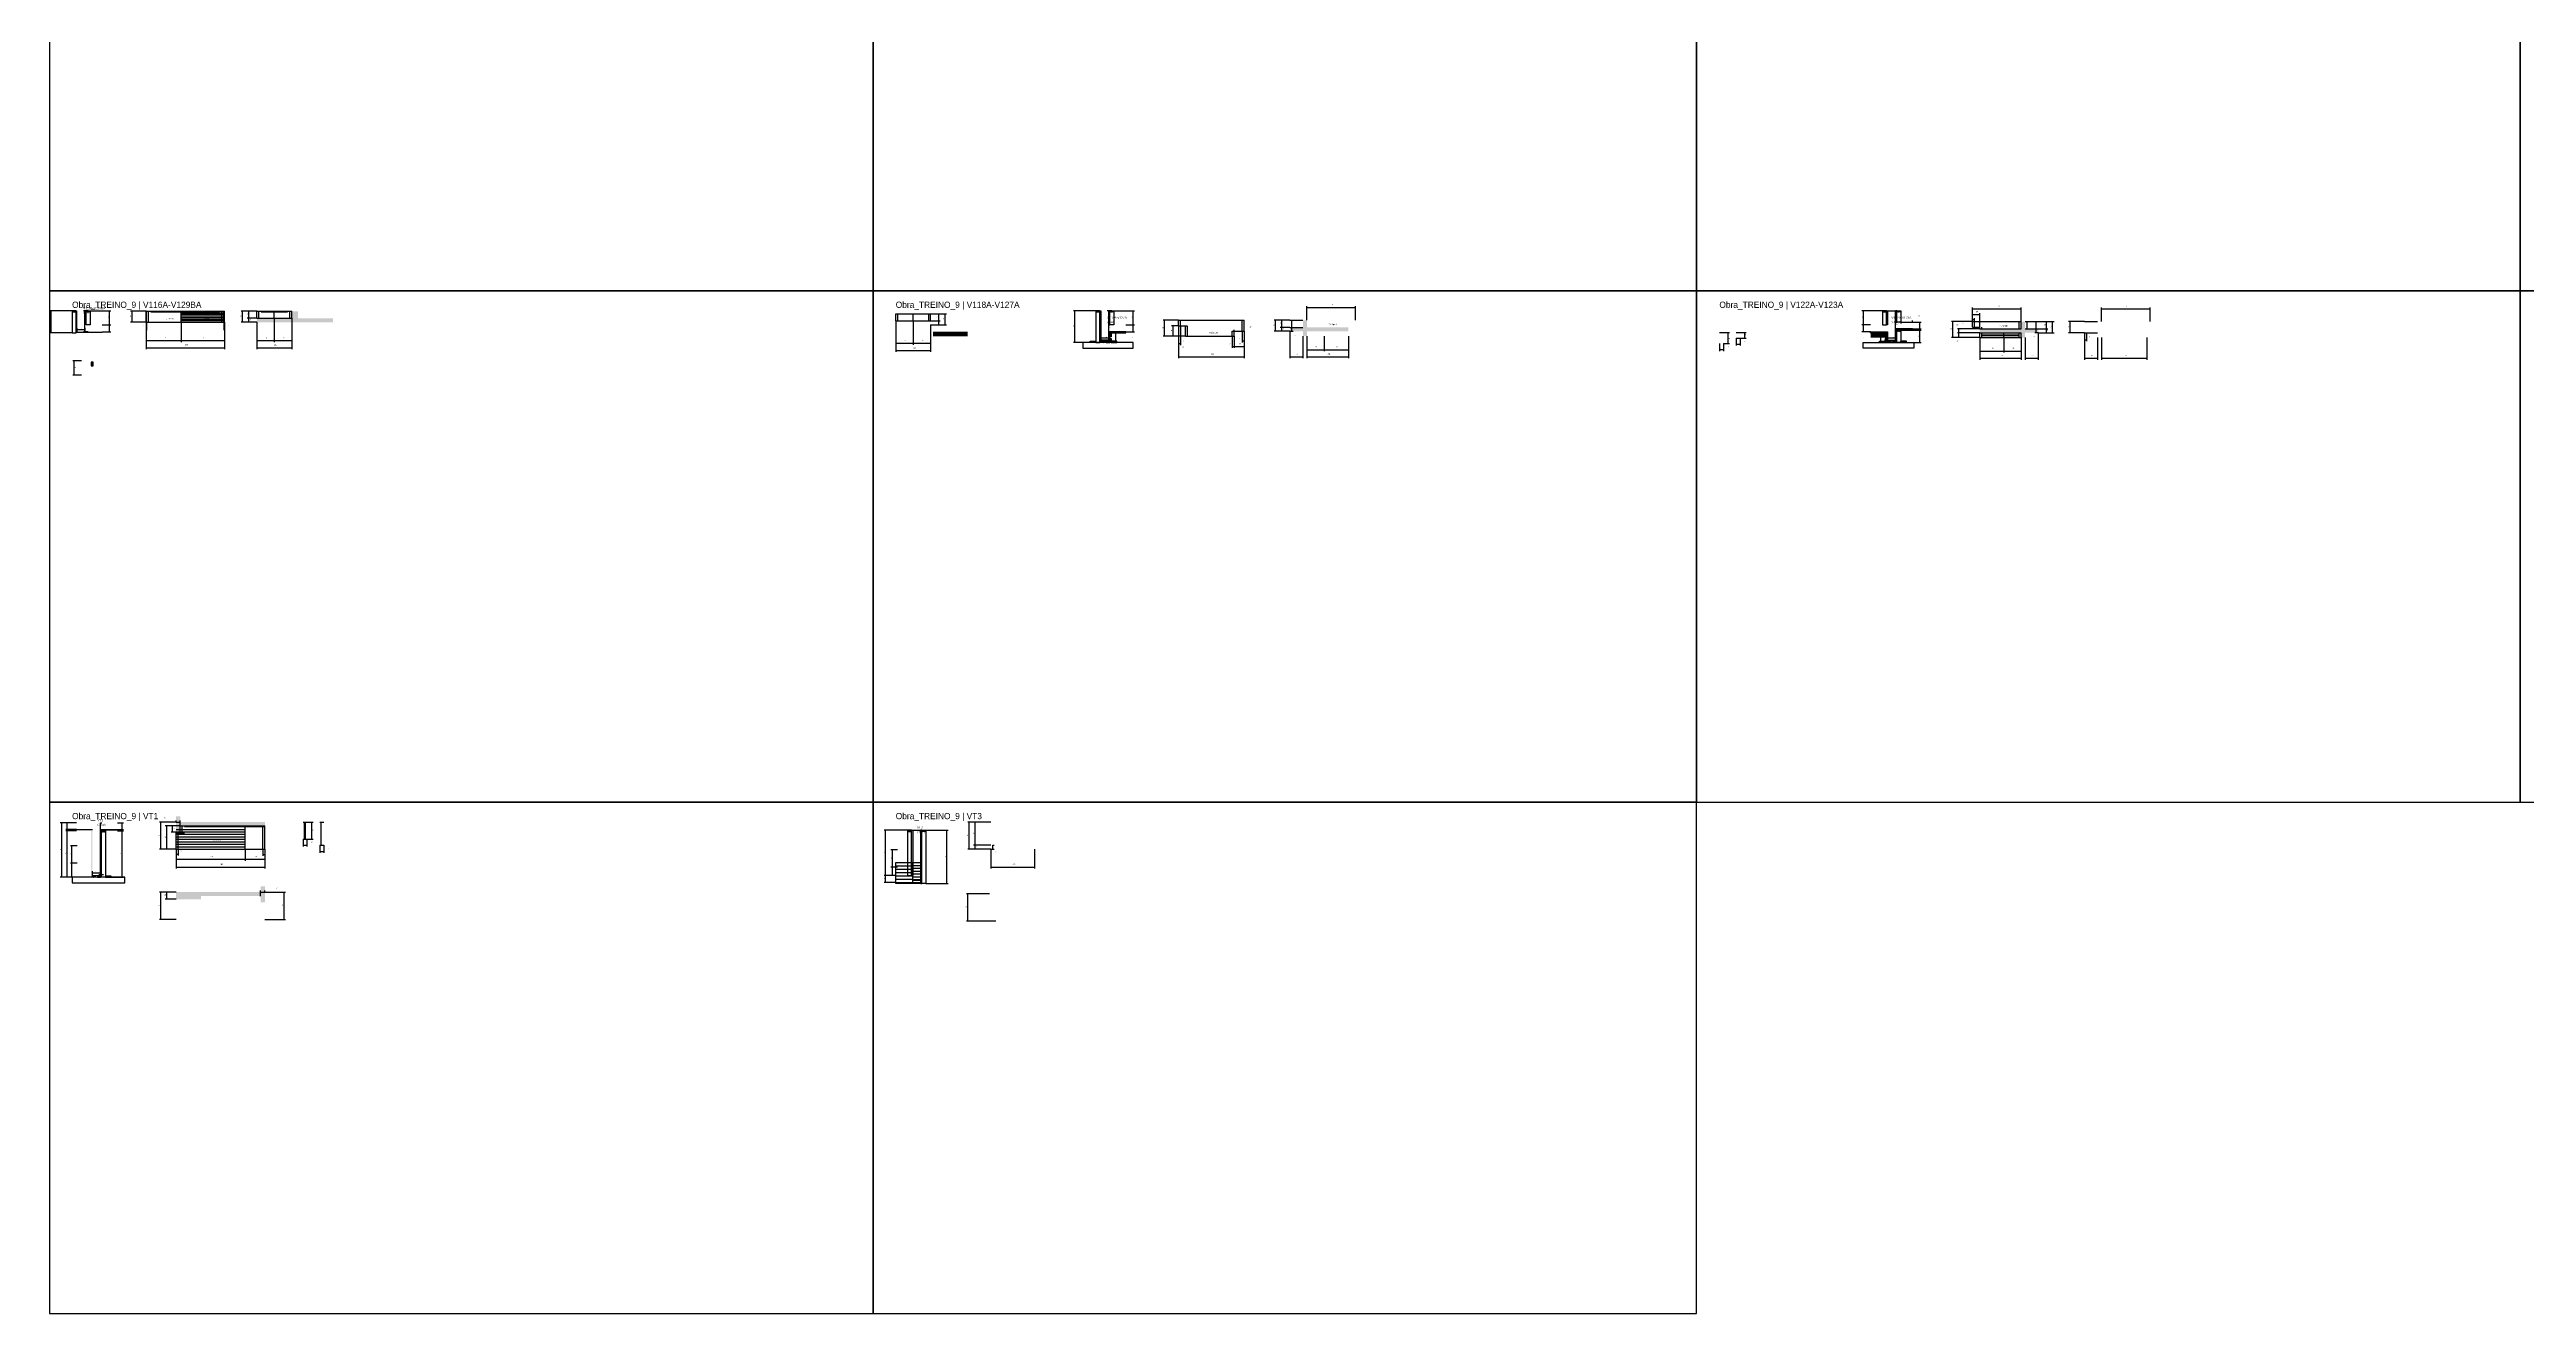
# Model space of a CAD drawing. Header units: metres. Extents: x -41 to 34800, y -36000 to 1848.
# Drawn here: x 17401 to 26122, y -36000 to -31551 of the extents above; entities that cross this region are included whole.
import ezdxf

# ---------------------------------------------------------------- set-up
doc = ezdxf.new("R2010")
doc.units = ezdxf.units.M
for name, color, linetype in [('CELL_BORDER', 8, 'Continuous'), ('COTA', 4, 'Continuous'), ('Cota Seção (2x)', 4, 'Continuous'), ('Hachura', 253, 'Continuous'), ('LABEL_ID', 3, 'Continuous'), ('Madeira', 126, 'Continuous'), ('NOMENCLATURA', 7, 'Continuous'), ('Painéis', 200, 'Continuous'), ('SARR_2.2x7', 40, 'Continuous'), ('SARR_EDITAR', 141, 'Continuous'), ('Texto Seção', 7, 'Continuous')]:
    doc.layers.add(name, color=color, linetype=linetype)

msp = doc.modelspace()

# ---------------------------------------------------------------- hatches: boundary and pattern name
at = {"layer": 'COTA'}
h = msp.add_hatch(dxfattribs=at)
h.set_pattern_fill('AR-CONC', scale=0.03)
h.paths.add_polyline_path([(18275.6, -32471.7), (18253.6, -32471.7), (18253.6, -32496.7), (18130.6, -32496.7), (18130.6, -32510.7), (18398.6, -32510.7), (18398.6, -32496.7), (18275.6, -32496.7)])
h = msp.add_hatch(dxfattribs=at)
h.set_pattern_fill('AR-CONC', scale=0.03)
h.paths.add_polyline_path([(21827.7, -32528.6), (21827.7, -32503.6), (21813.7, -32503.6), (21813.7, -32528.6), (21767.7, -32528.6), (21767.7, -32542.6), (21813.7, -32542.6), (21813.7, -32559.6), (21827.7, -32559.6), (21827.7, -32542.6), (21973.7, -32542.6), (21973.7, -32528.6)])
h = msp.add_hatch(dxfattribs=at)
h.set_pattern_fill('AR-CONC', scale=0.03)
h.paths.add_polyline_path([(24196.6, -32533.5), (24196.6, -32547.5), (24342.6, -32547.5), (24342.6, -32564.5), (24356.6, -32564.5), (24356.6, -32547.5), (24402.6, -32547.5), (24402.6, -32533.5), (24356.6, -32533.5), (24356.6, -32508.5), (24342.6, -32508.5), (24342.6, -32533.5)])
h = msp.add_hatch(dxfattribs=at)
h.set_pattern_fill('AR-CONC', scale=0.03)
h.paths.add_polyline_path([(17861, -34284), (18159, -34284), (18159, -34270), (17861, -34270), (17861, -34250), (17846, -34250), (17846, -34306), (17861, -34306)])
h = msp.add_hatch(dxfattribs=at)
h.set_pattern_fill('AR-CONC', scale=0.03)
h.paths.add_polyline_path([(17934, -34541.6), (17934, -34530.6), (18144, -34530.6), (18144, -34552.6), (18159, -34552.6), (18159, -34496.6), (18144, -34496.6), (18144, -34516.6), (17846, -34516.6), (17846, -34541.6)])
at = {"layer": 'Hachura'}
h = msp.add_hatch(dxfattribs=at)
h.set_pattern_fill('ANSI31', scale=0.5)
h.paths.add_polyline_path([(17494, -32474.4), (17494, -32470), (17494, -32470), (17480, -32470), (17480, -32470), (17480, -32474.4), (17480, -32474.4), (17494, -32474.4)])
h = msp.add_hatch(color=8, dxfattribs=at)
h.dxf.hatch_style = 1
h.paths.add_polyline_path([(17498, -32470), (17494, -32470), (17494, -32470), (17494, -32548), (17494, -32548), (17498, -32548), (17498, -32548), (17498, -32470)])
h = msp.add_hatch(color=8, dxfattribs=at)
h.dxf.hatch_style = 1
h.paths.add_polyline_path([(17530, -32470), (17526, -32470), (17526, -32520), (17530, -32520)])
h = msp.add_hatch(dxfattribs=at)
h.set_pattern_fill('ANSI31', scale=0.5)
h.paths.add_polyline_path([(17530, -32474.4), (17530, -32470), (17530, -32470), (17544, -32470), (17544, -32470), (17544, -32474.4), (17544, -32474.4), (17530, -32474.4)])
h = msp.add_hatch(dxfattribs=at)
h.set_pattern_fill('ANSI31', scale=0.5)
h.paths.add_polyline_path([(21098.4, -32474.4), (21098.4, -32470), (21098.4, -32470), (21084.4, -32470), (21084.4, -32470), (21084.4, -32474.4), (21084.4, -32474.4), (21098.4, -32474.4)])
h = msp.add_hatch(color=8, dxfattribs=at)
h.dxf.hatch_style = 1
h.paths.add_polyline_path([(21102.4, -32470), (21098.4, -32470), (21098.4, -32470), (21098.4, -32582), (21098.4, -32582), (21102.4, -32582), (21102.4, -32582), (21102.4, -32470)])
h = msp.add_hatch(color=8, dxfattribs=at)
h.dxf.hatch_style = 1
h.paths.add_polyline_path([(21134.4, -32470), (21130.4, -32470), (21130.4, -32520), (21134.4, -32520)])
h = msp.add_hatch(dxfattribs=at)
h.set_pattern_fill('ANSI31', scale=0.5)
h.paths.add_polyline_path([(21134.4, -32474.4), (21134.4, -32470), (21134.4, -32470), (21148.4, -32470), (21148.4, -32470), (21148.4, -32474.4), (21148.4, -32474.4), (21134.4, -32474.4)])
h = msp.add_hatch(dxfattribs=at)
h.set_pattern_fill('ANSI31', scale=0.5)
h.paths.add_polyline_path([(23868.4, -32474.4), (23868.4, -32470), (23868.4, -32470), (23854.4, -32470), (23854.4, -32470), (23854.4, -32474.4), (23854.4, -32474.4), (23868.4, -32474.4)])
h = msp.add_hatch(color=8, dxfattribs=at)
h.dxf.hatch_style = 1
h.paths.add_polyline_path([(23868.4, -32470), (23872.4, -32470), (23872.4, -32520), (23868.4, -32520)])
h = msp.add_hatch(color=8, dxfattribs=at)
h.dxf.hatch_style = 1
h.paths.add_polyline_path([(23904.4, -32470), (23900.4, -32470), (23900.4, -32470), (23900.4, -32510), (23900.4, -32510), (23904.4, -32510), (23904.4, -32510), (23904.4, -32470)])
h = msp.add_hatch(dxfattribs=at)
h.set_pattern_fill('ANSI31', scale=0.5)
h.paths.add_polyline_path([(23904.4, -32474.4), (23904.4, -32470), (23904.4, -32470), (23918.4, -32470), (23918.4, -32470), (23918.4, -32474.4), (23918.4, -32474.4), (23904.4, -32474.4)])
h = msp.add_hatch(color=8, dxfattribs=at)
h.dxf.hatch_style = 1
h.paths.add_polyline_path([(17526, -32548), (17526, -32544), (17526, -32544), (17498, -32544), (17498, -32544), (17498, -32548), (17498, -32548), (17526, -32548)])
h = msp.add_hatch(color=8, dxfattribs=at)
h.dxf.hatch_style = 1
h.paths.add_polyline_path([(17586, -32548), (17586, -32544), (17586, -32544), (17526, -32544), (17526, -32544), (17526, -32548), (17526, -32548), (17586, -32548)])
h = msp.add_hatch(dxfattribs=at)
h.set_pattern_fill('ANSI31', scale=0.5)
h.paths.add_polyline_path([(21064.4, -32582), (21064.4, -32577.6), (21064.4, -32577.6), (21084.4, -32577.6), (21084.4, -32577.6), (21084.4, -32582), (21084.4, -32582), (21064.4, -32582)])
h = msp.add_hatch(color=8, dxfattribs=at)
h.dxf.hatch_style = 1
h.paths.add_polyline_path([(21130.4, -32577.6), (21130.4, -32574), (21130.4, -32574), (21102.4, -32574), (21102.4, -32574), (21102.4, -32577.6), (21102.4, -32577.6), (21130.4, -32577.6)])
h = msp.add_hatch(dxfattribs=at)
h.set_pattern_fill('ANSI31', scale=0.5)
h.paths.add_polyline_path([(21102.4, -32582), (21102.4, -32577.6), (21102.4, -32577.6), (21112.4, -32577.6), (21112.4, -32577.6), (21112.4, -32582), (21112.4, -32582), (21102.4, -32582)])
h = msp.add_hatch(dxfattribs=at)
h.set_pattern_fill('ANSI31', scale=0.5)
h.paths.add_polyline_path([(21130.4, -32582), (21130.4, -32577.6), (21130.4, -32577.6), (21120.4, -32577.6), (21120.4, -32577.6), (21120.4, -32582), (21120.4, -32582), (21130.4, -32582)])
h = msp.add_hatch(color=8, dxfattribs=at)
h.dxf.hatch_style = 1
h.paths.add_polyline_path([(21190.4, -32548), (21190.4, -32544), (21190.4, -32544), (21130.4, -32544), (21130.4, -32544), (21130.4, -32548), (21130.4, -32548), (21190.4, -32548)])
h = msp.add_hatch(color=8, dxfattribs=at)
h.dxf.hatch_style = 1
h.paths.add_polyline_path([(21134.4, -32548), (21130.4, -32548), (21130.4, -32574), (21130.4, -32582), (21134.4, -32582)])
h = msp.add_hatch(dxfattribs=at)
h.set_pattern_fill('ANSI31', scale=0.5)
h.paths.add_polyline_path([(21138.8, -32562), (21134.4, -32562), (21134.4, -32562), (21134.4, -32548), (21134.4, -32548), (21138.8, -32548), (21138.8, -32548), (21138.8, -32562)])
h = msp.add_hatch(dxfattribs=at)
h.set_pattern_fill('ANSI31', scale=0.5)
h.paths.add_polyline_path([(21138.8, -32582.3), (21134.4, -32582.3), (21134.4, -32582.3), (21134.4, -32568.3), (21134.4, -32568.3), (21138.8, -32568.3), (21138.8, -32568.3), (21138.8, -32582.3)])
h = msp.add_hatch(dxfattribs=at)
h.set_pattern_fill('ANSI31', scale=0.5)
h.paths.add_polyline_path([(21158.8, -32582), (21158.8, -32577.6), (21158.8, -32577.6), (21138.8, -32577.6), (21138.8, -32577.6), (21138.8, -32582), (21138.8, -32582), (21158.8, -32582)])
h = msp.add_hatch(color=8, dxfattribs=at)
h.dxf.hatch_style = 1
h.paths.add_polyline_path([(23812.4, -32548), (23812.4, -32544), (23812.4, -32544), (23872.4, -32544), (23872.4, -32544), (23872.4, -32548), (23872.4, -32548), (23812.4, -32548)])
h = msp.add_hatch(dxfattribs=at)
h.set_pattern_fill('ANSI31', scale=0.5)
h.paths.add_polyline_path([(23844, -32582), (23844, -32577.6), (23844, -32577.6), (23864, -32577.6), (23864, -32577.6), (23864, -32582), (23864, -32582), (23844, -32582)])
h = msp.add_hatch(dxfattribs=at)
h.set_pattern_fill('ANSI31', scale=0.5)
h.paths.add_polyline_path([(23864, -32562), (23868.4, -32562), (23868.4, -32562), (23868.4, -32548), (23868.4, -32548), (23864, -32548), (23864, -32548), (23864, -32562)])
h = msp.add_hatch(dxfattribs=at)
h.set_pattern_fill('ANSI31', scale=0.5)
h.paths.add_polyline_path([(23864, -32582.3), (23868.4, -32582.3), (23868.4, -32582.3), (23868.4, -32568.3), (23868.4, -32568.3), (23864, -32568.3), (23864, -32568.3), (23864, -32582.3)])
h = msp.add_hatch(color=8, dxfattribs=at)
h.dxf.hatch_style = 1
h.paths.add_polyline_path([(23868.4, -32548), (23872.4, -32548), (23872.4, -32574), (23872.4, -32582), (23868.4, -32582)])
h = msp.add_hatch(color=8, dxfattribs=at)
h.dxf.hatch_style = 1
h.paths.add_polyline_path([(23872.4, -32577.6), (23872.4, -32574), (23872.4, -32574), (23900.4, -32574), (23900.4, -32574), (23900.4, -32577.6), (23900.4, -32577.6), (23872.4, -32577.6)])
h = msp.add_hatch(dxfattribs=at)
h.set_pattern_fill('ANSI31', scale=0.5)
h.paths.add_polyline_path([(23872.4, -32582), (23872.4, -32577.6), (23872.4, -32577.6), (23882.4, -32577.6), (23882.4, -32577.6), (23882.4, -32582), (23882.4, -32582), (23872.4, -32582)])
h = msp.add_hatch(dxfattribs=at)
h.set_pattern_fill('ANSI31', scale=0.5)
h.paths.add_polyline_path([(23900.4, -32582), (23900.4, -32577.6), (23900.4, -32577.6), (23890.4, -32577.6), (23890.4, -32577.6), (23890.4, -32582), (23890.4, -32582), (23900.4, -32582)])
h = msp.add_hatch(color=8, dxfattribs=at)
h.dxf.hatch_style = 1
h.paths.add_polyline_path([(23960.4, -32538), (23960.4, -32534), (23960.4, -32534), (23900.4, -32534), (23900.4, -32534), (23900.4, -32538), (23900.4, -32538), (23960.4, -32538)])
h = msp.add_hatch(color=8, dxfattribs=at)
h.dxf.hatch_style = 1
h.paths.add_polyline_path([(23904.4, -32538), (23900.4, -32538), (23900.4, -32538), (23900.4, -32574), (23900.4, -32574), (23900.4, -32582), (23900.4, -32582), (23904.4, -32582), (23904.4, -32582), (23904.4, -32538)])
h = msp.add_hatch(dxfattribs=at)
h.set_pattern_fill('ANSI31', scale=0.5)
h.paths.add_polyline_path([(23904.4, -32542.4), (23904.4, -32538), (23904.4, -32538), (23918.4, -32538), (23918.4, -32538), (23918.4, -32542.4), (23918.4, -32542.4), (23904.4, -32542.4)])
h = msp.add_hatch(dxfattribs=at)
h.set_pattern_fill('ANSI31', scale=0.5)
h.paths.add_polyline_path([(23938.4, -32582), (23938.4, -32577.6), (23938.4, -32577.6), (23918.4, -32577.6), (23918.4, -32577.6), (23918.4, -32582), (23918.4, -32582), (23938.4, -32582)])
h = msp.add_hatch(color=8, dxfattribs=at)
h.dxf.hatch_style = 1
h.paths.add_polyline_path([(17547.5, -34300.5), (17551.5, -34300.5), (17551.5, -34300.5), (17551.5, -34464.5), (17551.5, -34464.5), (17547.5, -34464.5), (17547.5, -34464.5), (17547.5, -34300.5)])
h = msp.add_hatch(color=8, dxfattribs=at)
h.dxf.hatch_style = 1
h.paths.add_polyline_path([(17639.5, -34300.5), (17639.5, -34296.5), (17639.5, -34296.5), (17579.5, -34296.5), (17579.5, -34296.5), (17579.5, -34300.5), (17579.5, -34300.5), (17639.5, -34300.5)])
h = msp.add_hatch(color=8, dxfattribs=at)
h.dxf.hatch_style = 1
h.paths.add_polyline_path([(17583.5, -34300.5), (17579.5, -34300.5), (17579.5, -34300.5), (17579.5, -34464.5), (17579.5, -34464.5), (17583.5, -34464.5), (17583.5, -34464.5), (17583.5, -34300.5)])
h = msp.add_hatch(dxfattribs=at)
h.set_pattern_fill('ANSI31', scale=0.5)
h.paths.add_polyline_path([(17583.5, -34304.9), (17583.5, -34300.5), (17583.5, -34300.5), (17597.5, -34300.5), (17597.5, -34300.5), (17597.5, -34304.9), (17597.5, -34304.9), (17583.5, -34304.9)])
h = msp.add_hatch(dxfattribs=at)
h.set_pattern_fill('ANSI31', scale=0.5)
h.paths.add_polyline_path([(20436, -34303), (20436, -34298.6), (20436, -34298.6), (20422, -34298.6), (20422, -34298.6), (20422, -34303), (20422, -34303), (20436, -34303)])
h = msp.add_hatch(color=8, dxfattribs=at)
h.dxf.hatch_style = 1
h.paths.add_polyline_path([(20436, -34298.6), (20440, -34298.6), (20440, -34298.6), (20440, -34458.6), (20440, -34458.6), (20436, -34458.6), (20436, -34458.6), (20436, -34298.6)])
h = msp.add_hatch(color=8, dxfattribs=at)
h.dxf.hatch_style = 1
h.paths.add_polyline_path([(20468, -34298.6), (20472, -34298.6), (20472, -34298.6), (20472, -34486.6), (20472, -34486.6), (20468, -34486.6), (20468, -34486.6), (20468, -34298.6)])
h = msp.add_hatch(dxfattribs=at)
h.set_pattern_fill('ANSI31', scale=0.5)
h.paths.add_polyline_path([(20472, -34303), (20472, -34298.6), (20472, -34298.6), (20486, -34298.6), (20486, -34298.6), (20486, -34303), (20486, -34303), (20472, -34303)])
h = msp.add_hatch(color=8, dxfattribs=at)
h.dxf.hatch_style = 1
h.paths.add_polyline_path([(17579.5, -34460.1), (17579.5, -34456.5), (17579.5, -34456.5), (17551.5, -34456.5), (17551.5, -34456.5), (17551.5, -34460.1), (17551.5, -34460.1), (17579.5, -34460.1)])
h = msp.add_hatch(dxfattribs=at)
h.set_pattern_fill('ANSI31', scale=0.5)
h.paths.add_polyline_path([(17551.5, -34464.5), (17551.5, -34460.1), (17551.5, -34460.1), (17561.5, -34460.1), (17561.5, -34460.1), (17561.5, -34464.5), (17561.5, -34464.5), (17551.5, -34464.5)])
h = msp.add_hatch(dxfattribs=at)
h.set_pattern_fill('ANSI31', scale=0.5)
h.paths.add_polyline_path([(17579.5, -34464.5), (17579.5, -34460.1), (17579.5, -34460.1), (17569.5, -34460.1), (17569.5, -34460.1), (17569.5, -34464.5), (17569.5, -34464.5), (17579.5, -34464.5)])
h = msp.add_hatch(dxfattribs=at)
h.set_pattern_fill('ANSI31', scale=0.5)
h.paths.add_polyline_path([(17617.5, -34464.5), (17617.5, -34460.1), (17617.5, -34460.1), (17597.5, -34460.1), (17597.5, -34460.1), (17597.5, -34464.5), (17597.5, -34464.5), (17617.5, -34464.5)])
h = msp.add_hatch(color=8, dxfattribs=at)
h.dxf.hatch_style = 1
h.paths.add_polyline_path([(20380, -34486.6), (20380, -34482.6), (20380, -34482.6), (20440, -34482.6), (20440, -34482.6), (20440, -34486.6), (20440, -34486.6), (20380, -34486.6)])
h = msp.add_hatch(color=8, dxfattribs=at)
h.dxf.hatch_style = 1
h.paths.add_polyline_path([(20440, -34486.6), (20440, -34482.6), (20440, -34482.6), (20468, -34482.6), (20468, -34482.6), (20468, -34486.6), (20468, -34486.6), (20440, -34486.6)])
at = {"layer": 'Madeira'}
h = msp.add_hatch(dxfattribs=at)
h.set_pattern_fill('ANSI31', scale=0.2)
h.paths.add_polyline_path([(17554.6, -32650.7), (17547.6, -32650.7), (17547.6, -32664.7), (17554.6, -32664.7)])

# ---------------------------------------------------------------- linework, layer by layer
at = {"layer": 'CELL_BORDER'}
for points in [[(17400, -32400), (20300, -32400), (20300, -30600), (17400, -30600)], [(20300, -32400), (23200, -32400), (23200, -30600), (20300, -30600)], [(23200, -32400), (26100, -32400), (26100, -30600), (23200, -30600)], [(26100, -32400), (29000, -32400), (29000, -30600), (26100, -30600)], [(17400, -34200), (20300, -34200), (20300, -32400), (17400, -32400)], [(20300, -34200), (23200, -34200), (23200, -32400), (20300, -32400)], [(23200, -34200), (26100, -34200), (26100, -32400), (23200, -32400)], [(26100, -34200), (29000, -34200), (29000, -32400), (26100, -32400)], [(17400, -36000), (20300, -36000), (20300, -34200), (17400, -34200)], [(20300, -36000), (23200, -36000), (23200, -34200), (20300, -34200)]]:
    msp.add_lwpolyline(points, close=True, dxfattribs=at)
at = {"layer": 'COTA'}
for p, q in [((17480, -32470), (17401.6, -32470)), ((17406.6, -32548), (17406.6, -32470)), ((17544, -32470), (17616.4, -32470)), ((17586, -32520), (17616.4, -32520)), ((17586, -32520), (17616.4, -32520)), ((17611.4, -32520), (17611.4, -32470)), ((17611.4, -32544), (17611.4, -32520)), ((17740.3, -32471.7), (17686.1, -32471.7)), ((17740.3, -32510.7), (17686.1, -32510.7)), ((17691.1, -32510.7), (17691.1, -32471.7)), ((17740.3, -32510.7), (17740.3, -32580.4)), ((17740.3, -32510.7), (17740.3, -32605.6)), ((17740.3, -32510.7), (17740.3, -32538.2)), ((17742.3, -32510.7), (17742.3, -32538.2)), ((17864.3, -32510.7), (17864.3, -32580.4)), ((17864.3, -32510.7), (17864.3, -32580.4)), ((18014.3, -32510.7), (18014.3, -32538.2)), ((18016.3, -32510.7), (18016.3, -32580.4)), ((18016.3, -32510.7), (18016.3, -32605.6)), ((18016.3, -32510.7), (18016.3, -32538.2)), ((18130.6, -32471.7), (18074.9, -32471.7)), ((18130.6, -32510.7), (18074.9, -32510.7)), ((18079.9, -32510.7), (18079.9, -32471.7)), ((18130.6, -32471.7), (18096.8, -32471.7)), ((18130.6, -32496.7), (18096.8, -32496.7)), ((18130.6, -32496.7), (18096.8, -32496.7)), ((18130.6, -32510.7), (18096.8, -32510.7)), ((18101.8, -32496.7), (18101.8, -32471.7)), ((18101.8, -32510.7), (18101.8, -32496.7)), ((18130.6, -32510.7), (18130.6, -32580.4)), ((18130.6, -32510.7), (18130.6, -32605.6)), ((18191.6, -32496.7), (18191.6, -32580.4)), ((18191.6, -32510.7), (18191.6, -32580.4)), ((18253.6, -32496.7), (18253.6, -32580.4)), ((18253.6, -32496.7), (18253.6, -32605.6)), ((20380, -32506.2), (20380, -32589.9)), ((20380, -32506.2), (20380, -32615.1)), ((20441, -32506.2), (20441, -32589.9)), ((20441, -32506.2), (20441, -32589.9)), ((20503, -32481.2), (20536.8, -32481.2)), ((20503, -32481.2), (20558.7, -32481.2)), ((20503, -32506.2), (20536.8, -32506.2)), ((20503, -32506.2), (20536.8, -32506.2)), ((20503, -32520.2), (20503, -32589.9)), ((20503, -32520.2), (20503, -32615.1)), ((20503, -32520.2), (20536.8, -32520.2)), ((20503, -32520.2), (20558.7, -32520.2)), ((20531.8, -32506.2), (20531.8, -32481.2)), ((20531.8, -32520.2), (20531.8, -32506.2)), ((20553.7, -32520.2), (20553.7, -32481.2)), ((21084.4, -32470), (21005.9, -32470)), ((21010.9, -32582), (21010.9, -32470)), ((21148.4, -32470), (21220.8, -32470)), ((21190.4, -32520), (21220.8, -32520)), ((21190.4, -32520), (21220.8, -32520)), ((21215.8, -32520), (21215.8, -32470)), ((21215.8, -32544), (21215.8, -32520)), ((21375.5, -32503.6), (21321.2, -32503.6)), ((21326.2, -32559.6), (21326.2, -32503.6)), ((21375.5, -32523.6), (21351.4, -32523.6)), ((21356.4, -32559.6), (21356.4, -32523.6)), ((21375.5, -32523.6), (21375.5, -32637.5)), ((21375.5, -32523.6), (21375.5, -32590.9)), ((21375.5, -32523.6), (21405.5, -32523.6)), ((21382.5, -32523.6), (21382.5, -32590.9)), ((21400.5, -32559.6), (21400.5, -32523.6)), ((21767.7, -32503.6), (21711.9, -32503.6)), ((21716.9, -32542.6), (21716.9, -32503.6)), ((21767.7, -32503.6), (21733.9, -32503.6)), ((21767.7, -32528.6), (21733.9, -32528.6)), ((21767.7, -32528.6), (21733.9, -32528.6)), ((21738.9, -32528.6), (21738.9, -32503.6)), ((21738.9, -32542.6), (21738.9, -32528.6)), ((21774.7, -32542.6), (21774.7, -32528.6)), ((21774.7, -32528.6), (21779.7, -32528.6)), ((21827.7, -32503.6), (21827.7, -32454)), ((21827.7, -32459), (21998.7, -32459)), ((21998.7, -32503.6), (21998.7, -32454)), ((23854.4, -32470), (23782, -32470)), ((23812.4, -32520), (23782, -32520)), ((23812.4, -32520), (23782, -32520)), ((23787, -32520), (23787, -32470)), ((23787, -32544), (23787, -32520)), ((23918.4, -32470), (23918.4, -32515)), ((23918.4, -32510), (23960.4, -32510)), ((23960.4, -32510), (23960.4, -32505)), ((23960.4, -32510), (23990.8, -32510)), ((23985.8, -32534), (23985.8, -32510)), ((24171.6, -32508.5), (24097.2, -32508.5)), ((24102.2, -32564.5), (24102.2, -32508.5)), ((24171.6, -32508.5), (24171.6, -32459)), ((24171.6, -32464), (24342.6, -32464)), ((24171.6, -32508.5), (24171.6, -32478.3)), ((24171.6, -32483.3), (24196.6, -32483.3)), ((24171.6, -32508.5), (24171.6, -32496.5)), ((24171.6, -32501.5), (24178.6, -32501.5)), ((24171.6, -32508.5), (24171.6, -32503.5)), ((24171.6, -32508.5), (24196.6, -32508.5)), ((24171.6, -32528.5), (24171.6, -32523.5)), ((24171.6, -32528.5), (24196.6, -32528.5)), ((24178.6, -32508.5), (24178.6, -32496.5)), ((24196.6, -32528.5), (24196.6, -32478.3)), ((24196.6, -32533.5), (24196.6, -32503.5)), ((24196.6, -32533.5), (24196.6, -32523.5)), ((24342.6, -32508.5), (24342.6, -32459)), ((24402.6, -32508.5), (24436.4, -32508.5)), ((24402.6, -32508.5), (24458.4, -32508.5)), ((24431.4, -32533.5), (24431.4, -32508.5)), ((24453.4, -32547.5), (24453.4, -32508.5)), ((24565.2, -32508.5), (24509.5, -32508.5)), ((24514.5, -32547.5), (24514.5, -32508.5)), ((24625.2, -32508.5), (24625.2, -32459)), ((24625.2, -32464), (24796.2, -32464)), ((24796.2, -32508.5), (24796.2, -32459)), ((17480, -32548), (17401.6, -32548)), ((17586, -32544), (17616.4, -32544)), ((17740.3, -32533.2), (17742.3, -32533.2)), ((17740.3, -32575.4), (17864.3, -32575.4)), ((17740.3, -32600.6), (18016.3, -32600.6)), ((17864.3, -32575.4), (18016.3, -32575.4)), ((18014.3, -32533.2), (18016.3, -32533.2)), ((18130.6, -32575.4), (18191.6, -32575.4)), ((18130.6, -32600.6), (18253.6, -32600.6)), ((18191.6, -32575.4), (18253.6, -32575.4)), ((20380, -32584.9), (20441, -32584.9)), ((20380, -32610.1), (20503, -32610.1)), ((20441, -32584.9), (20503, -32584.9)), ((21068.8, -32582), (21005.9, -32582)), ((21154.4, -32582), (21154.4, -32543)), ((21154.4, -32548), (21190.4, -32548)), ((21190.4, -32548), (21190.4, -32543)), ((21190.4, -32544), (21220.8, -32544)), ((21400.5, -32559.6), (21321.2, -32559.6)), ((21400.5, -32559.6), (21351.4, -32559.6)), ((21375.5, -32585.9), (21382.5, -32585.9)), ((21400.5, -32559.6), (21405.5, -32559.6)), ((21564.5, -32559.6), (21564.5, -32601.3)), ((21564.5, -32596.3), (21571.5, -32596.3)), ((21571.5, -32559.6), (21571.5, -32537.6)), ((21571.5, -32542.6), (21606.5, -32542.6)), ((21571.5, -32559.6), (21571.5, -32601.3)), ((21571.5, -32559.6), (21571.5, -32601.3)), ((21571.5, -32596.3), (21606.5, -32596.3)), ((21599.5, -32542.6), (21599.5, -32581.6)), ((21599.5, -32576.6), (21606.5, -32576.6)), ((21606.5, -32542.6), (21606.5, -32537.6)), ((21606.5, -32542.6), (21606.5, -32637.5)), ((21606.5, -32542.6), (21606.5, -32581.6)), ((21606.5, -32542.6), (21606.5, -32601.3)), ((21767.7, -32542.6), (21711.9, -32542.6)), ((21767.7, -32542.6), (21733.9, -32542.6)), ((21767.7, -32542.6), (21767.7, -32637.5)), ((21767.7, -32542.6), (21779.7, -32542.6)), ((21813.7, -32559.6), (21813.7, -32637.5)), ((21827.7, -32559.6), (21827.7, -32612.4)), ((21827.7, -32559.6), (21827.7, -32637.5)), ((21827.7, -32607.4), (21888.7, -32607.4)), ((21888.7, -32559.6), (21888.7, -32612.4)), ((21888.7, -32559.6), (21888.7, -32612.4)), ((21888.7, -32607.4), (21973.7, -32607.4)), ((21973.7, -32559.6), (21973.7, -32612.4)), ((21973.7, -32559.6), (21973.7, -32637.5)), ((23280, -32585.7), (23280, -32612)), ((23280, -32607), (23294, -32607)), ((23294, -32546.7), (23315.6, -32546.7)), ((23294, -32585.7), (23315.6, -32585.7)), ((23294, -32585.7), (23294, -32612)), ((23310.6, -32585.7), (23310.6, -32546.7)), ((23338.9, -32566.7), (23338.9, -32593)), ((23338.9, -32588), (23352.9, -32588)), ((23352.9, -32546.7), (23374.4, -32546.7)), ((23352.9, -32566.7), (23374.4, -32566.7)), ((23352.9, -32566.7), (23352.9, -32593)), ((23369.4, -32566.7), (23369.4, -32546.7)), ((23812.4, -32544), (23782, -32544)), ((23812.4, -32548), (23812.4, -32543)), ((23812.4, -32548), (23848.4, -32548)), ((23848.4, -32582), (23848.4, -32543)), ((23927.9, -32582), (23990.8, -32582)), ((23960.4, -32534), (23990.8, -32534)), ((23960.4, -32538), (23990.8, -32538)), ((23985.8, -32582), (23985.8, -32538)), ((24196.6, -32564.5), (24097.2, -32564.5)), ((24196.6, -32533.5), (24118.1, -32533.5)), ((24196.6, -32547.5), (24118.1, -32547.5)), ((24196.6, -32547.5), (24118.1, -32547.5)), ((24196.6, -32564.5), (24118.1, -32564.5)), ((24123.1, -32547.5), (24123.1, -32533.5)), ((24123.1, -32564.5), (24123.1, -32547.5)), ((24196.6, -32564.5), (24196.6, -32617.3)), ((24196.6, -32564.5), (24196.6, -32642.5)), ((24196.6, -32612.3), (24281.6, -32612.3)), ((24281.6, -32564.5), (24281.6, -32617.3)), ((24281.6, -32564.5), (24281.6, -32617.3)), ((24281.6, -32612.3), (24342.6, -32612.3)), ((24342.6, -32564.5), (24342.6, -32617.3)), ((24342.6, -32564.5), (24342.6, -32642.5)), ((24356.6, -32564.5), (24356.6, -32642.5)), ((24402.6, -32547.5), (24390.6, -32547.5)), ((24395.6, -32547.5), (24395.6, -32533.5)), ((24395.6, -32533.5), (24400.6, -32533.5)), ((24402.6, -32533.5), (24436.4, -32533.5)), ((24402.6, -32533.5), (24436.4, -32533.5)), ((24402.6, -32547.5), (24436.4, -32547.5)), ((24402.6, -32547.5), (24458.4, -32547.5)), ((24402.6, -32547.5), (24402.6, -32642.5)), ((24431.4, -32547.5), (24431.4, -32533.5)), ((24565.2, -32547.5), (24509.5, -32547.5)), ((24565.2, -32547.5), (24565.2, -32642.5)), ((24565.2, -32547.5), (24565.2, -32577.5)), ((24565.2, -32572.5), (24572.2, -32572.5)), ((24572.2, -32547.5), (24572.2, -32577.5)), ((24611.2, -32564.5), (24611.2, -32642.5)), ((24625.2, -32564.5), (24625.2, -32642.5)), ((24785.2, -32564.5), (24785.2, -32642.5)), ((21375.5, -32632.5), (21606.5, -32632.5)), ((21767.7, -32632.5), (21813.7, -32632.5)), ((21827.7, -32632.5), (21973.7, -32632.5)), ((24196.6, -32637.5), (24342.6, -32637.5)), ((24356.6, -32637.5), (24402.6, -32637.5)), ((24565.2, -32637.5), (24611.2, -32637.5)), ((24625.2, -32637.5), (24785.2, -32637.5)), ((17495.9, -34272.5), (17438.5, -34272.5)), ((17443.5, -34464.5), (17443.5, -34272.5)), ((17495.9, -34272.5), (17457.8, -34272.5)), ((17462.8, -34296.5), (17462.8, -34272.5)), ((17639.5, -34272.5), (17661.3, -34272.5)), ((17656.3, -34296.5), (17656.3, -34272.5)), ((17846, -34270), (17787.5, -34270)), ((17792.5, -34366), (17792.5, -34270)), ((17846, -34270), (17846, -34265)), ((17846, -34270), (17861, -34270)), ((17861, -34284), (17861, -34265)), ((18307.1, -34270), (18328.7, -34270)), ((18323.7, -34330), (18323.7, -34270)), ((20715.1, -34270), (20633.8, -34270)), ((20638.8, -34366), (20638.8, -34270)), ((20715.1, -34270), (20654.4, -34270)), ((20659.4, -34352), (20659.4, -34270)), ((17495.9, -34296.5), (17457.8, -34296.5)), ((17495.9, -34300.5), (17457.8, -34300.5)), ((17462.8, -34464.5), (17462.8, -34300.5)), ((17498.2, -34354.4), (17474.6, -34354.4)), ((17479.6, -34414.5), (17479.6, -34354.4)), ((17639.5, -34296.5), (17661.3, -34296.5)), ((17639.5, -34300.5), (17661.3, -34300.5)), ((17656.3, -34464.5), (17656.3, -34300.5)), ((17861, -34284), (17808.2, -34284)), ((17813.2, -34366), (17813.2, -34284)), ((17861, -34284), (17829.1, -34284)), ((17846, -34306), (17829.1, -34306)), ((17834.1, -34306), (17834.1, -34284)), ((18293.1, -34330), (18293.1, -34356.3)), ((18293.1, -34351.3), (18307.1, -34351.3)), ((18307.1, -34330), (18328.7, -34330)), ((18307.1, -34330), (18307.1, -34356.3)), ((18352, -34352), (18352, -34378.3)), ((18366, -34352), (18366, -34378.3)), ((20422, -34298.6), (20339.4, -34298.6)), ((20344.4, -34458.6), (20344.4, -34298.6)), ((20486, -34298.6), (20564.4, -34298.6)), ((20559.4, -34486.6), (20559.4, -34298.6)), ((20715.1, -34352), (20654.4, -34352)), ((20715.1, -34352), (20654.4, -34352)), ((20659.4, -34366), (20659.4, -34352)), ((20722.1, -34366), (20722.1, -34352)), ((20722.1, -34352), (20727.1, -34352)), ((17498.2, -34414.5), (17474.6, -34414.5)), ((17498.2, -34414.5), (17474.6, -34414.5)), ((17479.6, -34464.5), (17479.6, -34414.5)), ((17846, -34366), (17787.5, -34366)), ((17846, -34366), (17808.2, -34366)), ((17846, -34366), (17846, -34406.2)), ((17846, -34366), (17846, -34433.9)), ((17846, -34366), (17846, -34388.2)), ((17846, -34383.2), (17853, -34383.2)), ((17846, -34401.2), (18090, -34401.2)), ((17846, -34428.9), (18159, -34428.9)), ((17853, -34366), (17853, -34388.2)), ((18090, -34366), (18090, -34406.2)), ((18090, -34366), (18090, -34406.2)), ((18090, -34401.2), (18159, -34401.2)), ((18152, -34366), (18152, -34389.1)), ((18152, -34384.1), (18159, -34384.1)), ((18159, -34366), (18159, -34433.9)), ((18159, -34366), (18159, -34406.2)), ((18159, -34366), (18159, -34389.1)), ((18352, -34373.3), (18366, -34373.3)), ((20386.7, -34368.5), (20363.1, -34368.5)), ((20386.7, -34428.6), (20363.1, -34428.6)), ((20386.7, -34428.6), (20363.1, -34428.6)), ((20368.1, -34428.6), (20368.1, -34368.5)), ((20368.1, -34458.6), (20368.1, -34428.6)), ((20715.1, -34366), (20633.8, -34366)), ((20715.1, -34366), (20654.4, -34366)), ((20715.1, -34366), (20715.1, -34433.9)), ((20715.1, -34366), (20727.1, -34366)), ((20715.1, -34428.9), (20868.1, -34428.9)), ((20868.1, -34366), (20868.1, -34433.9)), ((17517.9, -34464.5), (17438.5, -34464.5)), ((17517.9, -34464.5), (17457.8, -34464.5)), ((17498.2, -34464.5), (17474.6, -34464.5)), ((17613.1, -34464.5), (17661.3, -34464.5)), ((17846, -34516.6), (17787.5, -34516.6)), ((17792.5, -34612.6), (17792.5, -34516.6)), ((17846, -34516.6), (17808.2, -34516.6)), ((17813.2, -34541.6), (17813.2, -34516.6)), ((18144, -34530.6), (18144, -34511.6)), ((18144, -34516.6), (18159, -34516.6)), ((18159, -34516.6), (18159, -34511.6)), ((18159, -34516.6), (18231.3, -34516.6)), ((18226.3, -34612.6), (18226.3, -34516.6)), ((20380, -34458.6), (20339.4, -34458.6)), ((20380, -34458.6), (20339.4, -34458.6)), ((20380, -34482.6), (20339.4, -34482.6)), ((20344.4, -34482.6), (20344.4, -34458.6)), ((20380, -34458.6), (20363.1, -34458.6)), ((20486, -34486.6), (20564.4, -34486.6)), ((20710.7, -34522.5), (20629.4, -34522.5)), ((20634.4, -34618.5), (20634.4, -34522.5)), ((17846, -34612.6), (17787.5, -34612.6)), ((17846, -34541.6), (17808.2, -34541.6)), ((18159, -34612.6), (18231.3, -34612.6)), ((20732.7, -34618.5), (20629.4, -34618.5))]:
    msp.add_line(p, q, dxfattribs=at)
at = {"layer": 'Cota Seção (2x)'}
for p, q in [((17537, -32470), (17520.5, -32470)), ((17525.5, -32544), (17525.5, -32470)), ((21141.4, -32470), (21124.9, -32470)), ((21129.9, -32574), (21129.9, -32470)), ((23861.4, -32470), (23905.4, -32470)), ((23900.4, -32574), (23900.4, -32470)), ((17498, -32544), (17498, -32531)), ((17498, -32536), (17526, -32536)), ((17537, -32544), (17520.5, -32544)), ((17526, -32544), (17526, -32531)), ((21102.4, -32582), (21102.4, -32561)), ((21102.4, -32566), (21130.4, -32566)), ((21141.4, -32574), (21124.9, -32574)), ((21130.4, -32582), (21130.4, -32561)), ((23861.4, -32574), (23905.4, -32574)), ((23872.4, -32582), (23872.4, -32561)), ((23872.4, -32566), (23900.4, -32566)), ((23900.4, -32582), (23900.4, -32561)), ((17513.6, -32647.1), (17482.2, -32647.1)), ((17513.6, -32697.1), (17482.2, -32697.1)), ((17487.2, -32697.1), (17487.2, -32647.1)), ((17579.5, -34456.5), (17579.5, -34272.5)), ((17579.5, -34272.5), (17584.5, -34272.5)), ((20429, -34298.6), (20473, -34298.6)), ((20468, -34482.6), (20468, -34298.6)), ((17551.5, -34464.5), (17551.5, -34443.5)), ((17579.5, -34464.5), (17579.5, -34443.5)), ((17551.5, -34448.5), (17579.5, -34448.5)), ((17590.5, -34456.5), (17574.5, -34456.5)), ((20429, -34482.6), (20473, -34482.6)), ((20440, -34482.6), (20440, -34469.6)), ((20440, -34474.6), (20468, -34474.6)), ((20468, -34482.6), (20468, -34469.6))]:
    msp.add_line(p, q, dxfattribs=at)
at = {"layer": 'Madeira'}
for points in [[(17494, -32474.4), (17494, -32470), (17480, -32470), (17480, -32474.4)], [(17494, -32470), (17480, -32470), (17480, -32548), (17494, -32548)], [(17530, -32474.4), (17530, -32470), (17544, -32470), (17544, -32474.4)], [(17530, -32470), (17544, -32470), (17544, -32520), (17530, -32520)], [(21098.4, -32474.4), (21098.4, -32470), (21084.4, -32470), (21084.4, -32474.4)], [(21098.4, -32470), (21084.4, -32470), (21084.4, -32582), (21098.4, -32582)], [(21134.4, -32474.4), (21134.4, -32470), (21148.4, -32470), (21148.4, -32474.4)], [(21134.4, -32470), (21148.4, -32470), (21148.4, -32520), (21134.4, -32520)], [(23868.4, -32474.4), (23868.4, -32470), (23854.4, -32470), (23854.4, -32474.4)], [(23868.4, -32470), (23854.4, -32470), (23854.4, -32520), (23868.4, -32520)], [(23904.4, -32474.4), (23904.4, -32470), (23918.4, -32470), (23918.4, -32474.4)], [(23904.4, -32470), (23918.4, -32470), (23918.4, -32510), (23904.4, -32510)], [(21038.5, -32602), (21216.1, -32602), (21216.1, -32582), (21038.5, -32582)], [(21064.4, -32582), (21064.4, -32577.6), (21084.4, -32577.6), (21084.4, -32582)], [(21102.4, -32582), (21102.4, -32577.6), (21112.4, -32577.6), (21112.4, -32582)], [(21130.4, -32582), (21130.4, -32577.6), (21120.4, -32577.6), (21120.4, -32582)], [(21138.8, -32562), (21134.4, -32562), (21134.4, -32548), (21138.8, -32548)], [(21138.8, -32582.3), (21134.4, -32582.3), (21134.4, -32568.3), (21138.8, -32568.3)], [(21158.8, -32582), (21158.8, -32577.6), (21138.8, -32577.6), (21138.8, -32582)], [(23964.3, -32602), (23786.7, -32602), (23786.7, -32582), (23964.3, -32582)], [(23844, -32582), (23844, -32577.6), (23864, -32577.6), (23864, -32582)], [(23864, -32562), (23868.4, -32562), (23868.4, -32548), (23864, -32548)], [(23864, -32582.3), (23868.4, -32582.3), (23868.4, -32568.3), (23864, -32568.3)], [(23872.4, -32582), (23872.4, -32577.6), (23882.4, -32577.6), (23882.4, -32582)], [(23900.4, -32582), (23900.4, -32577.6), (23890.4, -32577.6), (23890.4, -32582)], [(23904.4, -32542.4), (23904.4, -32538), (23918.4, -32538), (23918.4, -32542.4)], [(23904.4, -32538), (23918.4, -32538), (23918.4, -32582), (23904.4, -32582)], [(23938.4, -32582), (23938.4, -32577.6), (23918.4, -32577.6), (23918.4, -32582)], [(17554.6, -32650.7), (17547.6, -32650.7), (17547.6, -32664.7), (17554.6, -32664.7)], [(17583.5, -34304.9), (17583.5, -34300.5), (17597.5, -34300.5), (17597.5, -34304.9)], [(17583.5, -34300.5), (17597.5, -34300.5), (17597.5, -34464.5), (17583.5, -34464.5)], [(20436, -34303), (20436, -34298.6), (20422, -34298.6), (20422, -34303)], [(20436, -34298.6), (20422, -34298.6), (20422, -34458.6), (20436, -34458.6)], [(20472, -34303), (20472, -34298.6), (20486, -34298.6), (20486, -34303)], [(20472, -34298.6), (20486, -34298.6), (20486, -34486.6), (20472, -34486.6)], [(17480, -34484.5), (17665.2, -34484.5), (17665.2, -34464.5), (17480, -34464.5)], [(17551.5, -34464.5), (17551.5, -34460.1), (17561.5, -34460.1), (17561.5, -34464.5)], [(17579.5, -34464.5), (17579.5, -34460.1), (17569.5, -34460.1), (17569.5, -34464.5)], [(17617.5, -34464.5), (17617.5, -34460.1), (17597.5, -34460.1), (17597.5, -34464.5)]]:
    msp.add_lwpolyline(points, close=True, dxfattribs=at)
at = {"layer": 'Painéis'}
for p, q in [((17740.3, -32471.7), (18016.3, -32471.7)), ((17740.3, -32510.7), (17740.3, -32471.7)), ((17740.3, -32510.7), (18016.3, -32510.7)), ((17742.3, -32510.7), (17742.3, -32471.7)), ((17864.3, -32510.7), (17864.3, -32471.7)), ((18014.3, -32510.7), (18014.3, -32471.7)), ((18016.3, -32510.7), (18016.3, -32471.7)), ((18130.6, -32471.7), (18253.6, -32471.7)), ((18130.6, -32496.7), (18130.6, -32471.7)), ((18130.6, -32496.7), (18253.6, -32496.7)), ((18191.6, -32496.7), (18191.6, -32471.7)), ((18253.6, -32496.7), (18253.6, -32471.7)), ((20380, -32481.2), (20503, -32481.2)), ((20380, -32506.2), (20380, -32481.2)), ((20380, -32506.2), (20503, -32506.2)), ((20441, -32506.2), (20441, -32481.2)), ((20503, -32506.2), (20503, -32481.2)), ((21102.4, -32582), (21102.4, -32470)), ((21130.4, -32520), (21130.4, -32470)), ((21375.5, -32503.6), (21606.5, -32503.6)), ((21375.5, -32523.6), (21375.5, -32503.6)), ((21375.5, -32523.6), (21400.5, -32523.6)), ((21400.5, -32559.6), (21400.5, -32523.6)), ((21606.5, -32542.6), (21606.5, -32503.6)), ((21767.7, -32503.6), (21813.7, -32503.6)), ((21767.7, -32528.6), (21813.7, -32528.6)), ((23872.4, -32520), (23872.4, -32470)), ((23900.4, -32510), (23900.4, -32470)), ((24171.6, -32508.5), (24342.6, -32508.5)), ((24171.6, -32528.5), (24171.6, -32508.5)), ((24171.6, -32528.5), (24196.6, -32528.5)), ((24196.6, -32533.5), (24196.6, -32528.5)), ((24342.6, -32533.5), (24342.6, -32508.5)), ((24356.6, -32508.5), (24402.6, -32508.5)), ((24565.2, -32508.5), (24611.2, -32508.5)), ((21102.4, -32574), (21130.4, -32574)), ((21102.4, -32577.6), (21102.4, -32574)), ((21130.4, -32544), (21190.4, -32544)), ((21130.4, -32548), (21130.4, -32544)), ((21130.4, -32582), (21130.4, -32548)), ((21130.4, -32577.6), (21130.4, -32574)), ((21190.4, -32548), (21190.4, -32544)), ((21400.5, -32559.6), (21571.5, -32559.6)), ((21571.5, -32542.6), (21606.5, -32542.6)), ((21571.5, -32559.6), (21571.5, -32542.6)), ((23280, -32546.7), (23294, -32546.7)), ((23338.9, -32546.7), (23352.9, -32546.7)), ((23338.9, -32566.7), (23352.9, -32566.7)), ((23812.4, -32544), (23872.4, -32544)), ((23812.4, -32548), (23812.4, -32544)), ((23872.4, -32548), (23872.4, -32544)), ((23872.4, -32582), (23872.4, -32548)), ((23872.4, -32574), (23900.4, -32574)), ((23872.4, -32577.6), (23872.4, -32574)), ((23900.4, -32534), (23960.4, -32534)), ((23900.4, -32538), (23900.4, -32534)), ((23900.4, -32582), (23900.4, -32538)), ((23900.4, -32577.6), (23900.4, -32574)), ((23960.4, -32538), (23960.4, -32534)), ((24196.6, -32533.5), (24342.6, -32533.5)), ((24196.6, -32547.5), (24342.6, -32547.5)), ((24196.6, -32564.5), (24196.6, -32547.5)), ((24196.6, -32564.5), (24342.6, -32564.5)), ((24281.6, -32564.5), (24281.6, -32547.5)), ((24342.6, -32564.5), (24342.6, -32547.5)), ((24356.6, -32533.5), (24402.6, -32533.5)), ((24565.2, -32547.5), (24611.2, -32547.5)), ((18293.1, -34270), (18307.1, -34270)), ((18352, -34270), (18366, -34270)), ((17495.9, -34296.5), (17551.5, -34296.5)), ((17579.5, -34296.5), (17639.5, -34296.5)), ((17846, -34306), (17861, -34306)), ((17846, -34366), (17846, -34306)), ((17861, -34284), (18159, -34284)), ((17861, -34306), (17861, -34284)), ((18090, -34366), (18090, -34284)), ((18159, -34366), (18159, -34284)), ((18293.1, -34330), (18307.1, -34330)), ((18352, -34352), (18366, -34352)), ((20468, -34486.6), (20468, -34298.6)), ((17846, -34366), (18159, -34366)), ((20380, -34412.6), (20440.2, -34412.6)), ((20380, -34482.6), (20380, -34412.6)), ((20440.2, -34482.6), (20440.2, -34412.6)), ((20440.2, -34412.6), (20468.2, -34412.6)), ((20440.2, -34482.6), (20440.2, -34412.6)), ((20468.2, -34482.6), (20468.2, -34412.6)), ((20380, -34482.6), (20440, -34482.6)), ((20380, -34486.6), (20380, -34482.6)), ((20380, -34482.6), (20440.2, -34482.6)), ((20440, -34482.6), (20468, -34482.6)), ((20440, -34486.6), (20440, -34482.6)), ((20440.2, -34482.6), (20468.2, -34482.6)), ((20468, -34486.6), (20468, -34482.6))]:
    msp.add_line(p, q, dxfattribs=at)
for points in [[(21098.4, -32470), (21102.4, -32470), (21102.4, -32582), (21098.4, -32582)], [(21134.4, -32470), (21130.4, -32470), (21130.4, -32520), (21134.4, -32520)], [(23868.4, -32470), (23872.4, -32470), (23872.4, -32520), (23868.4, -32520)], [(23904.4, -32470), (23900.4, -32470), (23900.4, -32510), (23904.4, -32510)], [(21130.4, -32577.6), (21130.4, -32574), (21102.4, -32574), (21102.4, -32577.6)], [(21190.4, -32548), (21190.4, -32544), (21130.4, -32544), (21130.4, -32548)], [(21134.4, -32548), (21130.4, -32548), (21130.4, -32582), (21134.4, -32582)], [(23812.4, -32548), (23812.4, -32544), (23872.4, -32544), (23872.4, -32548)], [(23868.4, -32548), (23872.4, -32548), (23872.4, -32582), (23868.4, -32582)], [(23872.4, -32577.6), (23872.4, -32574), (23900.4, -32574), (23900.4, -32577.6)], [(23960.4, -32538), (23960.4, -32534), (23900.4, -32534), (23900.4, -32538)], [(23904.4, -32538), (23900.4, -32538), (23900.4, -32582), (23904.4, -32582)], [(20436, -34298.6), (20440, -34298.6), (20440, -34458.6), (20436, -34458.6)], [(20472, -34298.6), (20468, -34298.6), (20468, -34486.6), (20472, -34486.6)], [(20380, -34486.6), (20380, -34482.6), (20440, -34482.6), (20440, -34486.6)], [(20440, -34486.6), (20440, -34482.6), (20468, -34482.6), (20468, -34486.6)]]:
    msp.add_lwpolyline(points, close=True, dxfattribs=at)
at = {"layer": 'SARR_2.2x7'}
for p, q in [((17749.3, -32510.7), (17749.3, -32471.7)), ((17757.3, -32473.9), (17864.3, -32473.9)), ((17864.3, -32473.9), (17999.3, -32473.9)), ((17865, -32477.3), (18013, -32477.3)), ((17865, -32482.8), (18013, -32482.8)), ((17865, -32488.4), (18013, -32488.4)), ((17865, -32494), (18013, -32494)), ((17865, -32499.6), (18013, -32499.6)), ((17865, -32505.1), (18013, -32505.1)), ((18007.3, -32510.7), (18007.3, -32471.7)), ((18137.6, -32496.7), (18137.6, -32471.7)), ((18145.6, -32473.9), (18191.6, -32473.9)), ((18191.6, -32473.9), (18238.6, -32473.9)), ((18246.6, -32496.7), (18246.6, -32471.7)), ((20387, -32506.2), (20387, -32481.2)), ((20496, -32506.2), (20496, -32481.2)), ((21382.5, -32523.6), (21382.5, -32503.6)), ((21407.5, -32559.6), (21407.5, -32523.6)), ((21599.5, -32542.6), (21599.5, -32505.8)), ((21774.7, -32528.6), (21774.7, -32503.6)), ((24178.6, -32528.5), (24178.6, -32508.5)), ((24203.6, -32533.5), (24203.6, -32528.5)), ((24335.6, -32533.5), (24335.6, -32508.5)), ((24363.6, -32533.5), (24363.6, -32508.5)), ((24395.6, -32533.5), (24395.6, -32508.5)), ((20512, -32545.7), (20633, -32545.7)), ((20512, -32547.5), (20633, -32547.5)), ((20512, -32549.2), (20633, -32549.2)), ((20512, -32550.9), (20633, -32550.9)), ((20512, -32552.7), (20633, -32552.7)), ((20512, -32554.4), (20633, -32554.4)), ((20512, -32556.1), (20633, -32556.1)), ((20512, -32557.9), (20633, -32557.9)), ((21564.5, -32559.6), (21564.5, -32542.6)), ((21564.5, -32542.6), (21571.5, -32542.6)), ((23813.4, -32549.6), (23871.6, -32549.6)), ((23813.4, -32551.8), (23871.6, -32551.8)), ((23813.4, -32553.9), (23871.6, -32553.9)), ((23813.4, -32556), (23871.6, -32556)), ((23813.4, -32558.1), (23871.6, -32558.1)), ((23813.4, -32560.2), (23871.6, -32560.2)), ((23813.4, -32562.4), (23871.6, -32562.4)), ((24203.6, -32564.5), (24203.6, -32547.5)), ((24203.6, -32554.5), (24281.6, -32554.5)), ((24203.6, -32557.5), (24281.6, -32557.5)), ((24281.6, -32554.5), (24335.6, -32554.5)), ((24281.6, -32557.5), (24335.6, -32557.5)), ((24335.6, -32564.5), (24335.6, -32547.5)), ((17846, -34308.2), (17876, -34308.2)), ((17847, -34295.8), (18089, -34295.8)), ((17847, -34304.6), (18089, -34304.6)), ((17847, -34313.3), (18089, -34313.3)), ((17847, -34322.1), (18089, -34322.1)), ((17847, -34330.9), (18089, -34330.9)), ((17847, -34339.7), (18089, -34339.7)), ((17847, -34348.4), (18089, -34348.4)), ((17847, -34357.2), (18089, -34357.2)), ((17853, -34366), (17853, -34306)), ((17861, -34306), (17876, -34306)), ((17868, -34306), (17868, -34284)), ((17876, -34286.2), (18090, -34286.2)), ((18090, -34286.2), (18159, -34286.2)), ((18152, -34366), (18152, -34284)), ((20381, -34424.3), (20439.2, -34424.3)), ((20381, -34435.9), (20439.2, -34435.9)), ((20381, -34447.6), (20439.2, -34447.6)), ((20441.2, -34422.6), (20467.2, -34422.6)), ((20441.2, -34432.6), (20467.2, -34432.6)), ((20441.2, -34442.6), (20467.2, -34442.6)), ((20381, -34459.3), (20439.2, -34459.3)), ((20381, -34470.9), (20439.2, -34470.9)), ((20441.2, -34452.6), (20467.2, -34452.6)), ((20441.2, -34462.6), (20467.2, -34462.6)), ((20441.2, -34472.6), (20467.2, -34472.6))]:
    msp.add_line(p, q, dxfattribs=at)
at = {"layer": 'SARR_EDITAR'}
for p, q in [((18298.1, -34330), (18298.1, -34270)), ((18302.1, -34330), (18302.1, -34270)), ((18357, -34352), (18357, -34270))]:
    msp.add_line(p, q, dxfattribs=at)

# ---------------------------------------------------------------- texts
at = {"layer": 'COTA'}
for s, p in [('39', (17401.1, -32509)), ('25', (17605.9, -32495)), ('12', (17605.9, -32532)), ('39', (17683.1, -32491.2)), ('2', (17728, -32525.2)), ('2', (18028.6, -32525.2)), ('39', (18071.9, -32491.2)), ('25', (18093.8, -32484.2)), ('14', (18101.8, -32503.7)), ('25', (20523.8, -32493.7)), ('14', (20531.8, -32513.2)), ('39', (20545.7, -32500.7)), ('56', (21005.4, -32526)), ('25', (21210.3, -32495)), ('12', (21210.3, -32532)), ('56', (21318.2, -32531.6)), ('17', (21626.1, -32529.4)), ('39', (21708.9, -32523.1)), ('25', (21730.9, -32516.1)), ('171', (21913.2, -32451)), ('25', (23781.5, -32495)), ('12', (23781.5, -32532)), ('20', (23980.3, -32490)), ('12', (23980.3, -32522)), ('25', (24115.1, -32521)), ('5', (24136.6, -32516.2)), ('25', (24184.1, -32475.3)), ('7', (24188, -32493.5)), ('171', (24257.1, -32456)), ('25', (24423.4, -32521)), ('39', (24445.4, -32528)), ('39', (24506.5, -32528)), ('171', (24710.7, -32456)), ('124', (17802.3, -32567.4)), ('276', (17878.3, -32592.6)), ('152', (17940.3, -32567.4)), ('61', (18161.1, -32567.4)), ('123', (18192.1, -32592.6)), ('62', (18222.6, -32567.4)), ('61', (20410.5, -32576.9)), ('123', (20441.5, -32602.1)), ('62', (20472, -32576.9)), ('17', (21210.3, -32565)), ('36', (21348.4, -32541.6)), ('25', (21388, -32598.6)), ('7', (21391.8, -32577.9)), ('7', (21555.1, -32588.3)), ('35', (21589, -32588.3)), ('7', (21590.1, -32568.6)), ('14', (21738.9, -32535.6)), ('7', (21784, -32559.5)), ('61', (21858.2, -32599.4)), ('85', (21931.2, -32599.4)), ('14', (23307.4, -32599)), ('39', (23310.6, -32569.7)), ('14', (23366.3, -32580)), ('20', (23369.4, -32556.7)), ('17', (23781.5, -32565)), ('22', (23980.3, -32560)), ('56', (24094.2, -32536.5)), ('17', (24115.1, -32577.7)), ('14', (24123.1, -32540.5)), ('85', (24239.1, -32604.3)), ('61', (24312.1, -32604.3)), ('7', (24386.3, -32564.5)), ('14', (24431.4, -32540.5)), ('7', (24581.6, -32564.5)), ('231', (21491, -32624.5)), ('46', (21790.7, -32624.5)), ('146', (21900.7, -32624.5)), ('146', (24269.6, -32629.5)), ('46', (24379.6, -32629.5)), ('46', (24588.2, -32629.5)), ('160', (24705.2, -32629.5)), ('14', (17805.2, -34256.6)), ('12', (17457.3, -34284.5)), ('12', (17650.8, -34284.5)), ('96', (17784.5, -34318)), ('82', (17805.2, -34325)), ('22', (17834.1, -34295)), ('14', (18320.5, -34343.3)), ('60', (18323.7, -34300)), ('96', (20630.8, -34318)), ('82', (20651.4, -34311)), ('14', (20659.4, -34359)), ('96', (17438, -34368.5)), ('82', (17457.3, -34382.5)), ('30', (17474.1, -34384.5)), ('25', (17474.1, -34439.5)), ('82', (17650.8, -34382.5)), ('7', (17862.3, -34375.2)), ('244', (17968, -34393.2)), ('313', (18002.5, -34420.9)), ('69', (18124.5, -34393.2)), ('7', (18142.6, -34376.1)), ('14', (18379.3, -34365.3)), ('80', (20338.9, -34378.6)), ('30', (20362.6, -34398.5)), ('15', (20362.6, -34443.6)), ('94', (20553.9, -34392.6)), ('7', (20731.4, -34378.7)), ('153', (20791.6, -34420.9)), ('25', (17805.2, -34529.1)), ('14', (18197.7, -34503.2)), ('12', (20338.9, -34470.6)), ('96', (17784.5, -34564.6)), ('96', (18218.3, -34564.6)), ('96', (20626.4, -34570.5))]:
    msp.add_text(s, height=4, dxfattribs=at).set_placement(p)
at = {"layer": 'Cota Seção (2x)'}
for s, p in [('37', (17525.5, -32500)), ('52', (21129.9, -32529.9)), ('52', (23900.4, -32520)), ('14', (17512.3, -32536)), ('14', (21116.7, -32566)), ('14', (23887.3, -32566)), ('25', (17487.2, -32672.1)), ('14', (17560.5, -34448.5)), ('92', (17579.5, -34408.5)), ('92', (20468, -34438.5)), ('14', (20453.7, -34474.6))]:
    msp.add_text(s, height=4, dxfattribs=at).set_placement(p)
at = {"layer": 'LABEL_ID'}
for s, p in [('Obra_TREINO_9 | V116A-V129BA', (17480, -32460)), ('Obra_TREINO_9 | V118A-V127A', (20380, -32460)), ('Obra_TREINO_9 | V122A-V123A', (23280, -32460)), ('Obra_TREINO_9 | VT1', (17480, -34260)), ('Obra_TREINO_9 | VT3', (20380, -34260))]:
    msp.add_text(s, height=22, dxfattribs=at).set_placement(p)
at = {"layer": 'NOMENCLATURA'}
for s, p in [('5 1/2pont', (17810.9, -32500.7)), ('6 1/2pont', (17934.1, -32500.7)), ('7 1/2pont', (21904.1, -32520.9)), ('7 1/2pont', (24266.2, -32525.8)), ('8 1/2pont', (21484.2, -32549.6)), ('8 1/2pont', (17975.5, -34334.3))]:
    msp.add_text(s, height=5, dxfattribs=at).set_placement(p)
at = {"layer": 'Texto Seção'}
for s, height, p in [('V116A-V129BA', 8, (17519.2, -32465)), ('(14x37)', 6, (17519.2, -32480)), ('V118A-V127A', 8, (21123.6, -32498.6)), ('(14x52)', 6, (21123.6, -32513.6)), ('V122A-V123A', 8, (23885.7, -32498.6)), ('(14x52)', 6, (23885.7, -32513.6)), ('VT1', 8, (17569.5, -34267.5)), ('(14x92)', 6, (17569.5, -34282.5)), ('VT3', 8, (20454.4, -34292.8)), ('(14x92)', 6, (20454.4, -34307.8))]:
    msp.add_text(s, height=height, dxfattribs=at).set_placement(p)

doc.saveas('drawing.dxf')
